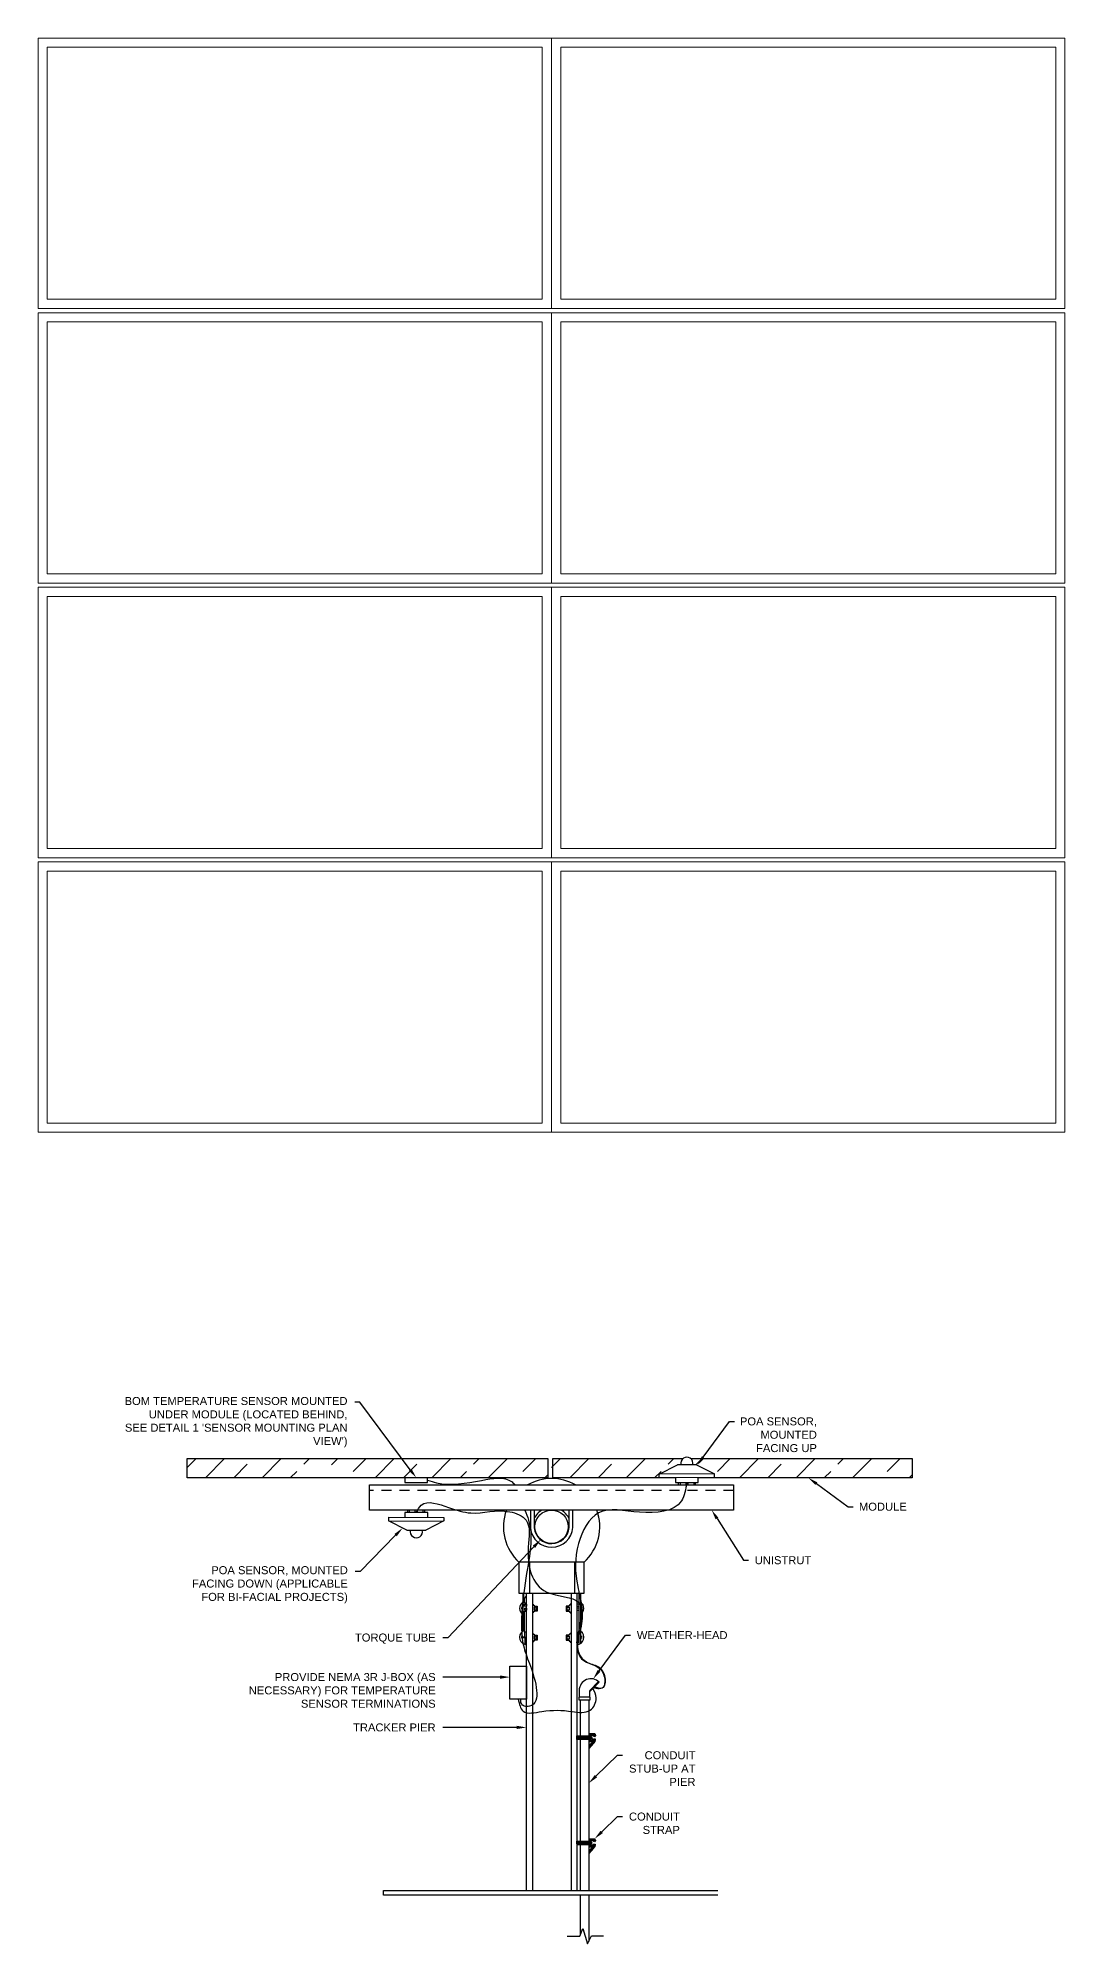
# Model space of a CAD drawing. Header units: feet. Extents: x -17 to 646, y -41 to 598.
# Drawn here: x 632.95 to 645.79, y 551.45 to 575.27 of the extents above; entities that cross this region are included whole.
import ezdxf
from ezdxf import colors
from ezdxf.entities.mleader import LeaderData, LeaderLine
from ezdxf.math import Vec2, Vec3

# ---------------------------------------------------------------- set-up
doc = ezdxf.new("R2010")
doc.units = ezdxf.units.FT
doc.header["$MEASUREMENT"] = 0
doc.linetypes.add('HIDDEN2', pattern=[0.1875, 0.125, -0.0625])
for name, color, linetype in [('E-DETAIL-THIN', 87, 'Continuous'), ('E-DETL', 7, 'Continuous'), ('E-TEXT', 7, 'Continuous'), ('G-ANNO-TEXT', 1, 'Continuous')]:
    doc.layers.add(name, color=color, linetype=linetype)
doc.styles.add('NEI-A', font='arial.ttf')

msp = doc.modelspace()

# ---------------------------------------------------------------- hatches: boundary and pattern name
at = {"layer": 'E-DETL'}
h = msp.add_hatch(color=252, dxfattribs=at)
h.dxf.hatch_style = 1
h.paths.add_polyline_path([(639.72919, 554.05244), (639.68079, 554.05244), (639.68079, 554.02324), (639.69128, 554.01126), (639.72919, 554.01126)])
h.paths.add_polyline_path([(639.83395, 554.05244), (639.72919, 554.05244), (639.72919, 554.01126), (639.83395, 554.01126)])
h.paths.add_polyline_path([(639.91604, 554.0734), (639.90481, 554.08388), (639.83395, 554.08388), (639.83395, 554.05244), (639.83395, 554.01126), (639.83395, 553.97981), (639.88533, 553.97981), (639.83395, 553.93564), (639.83395, 553.89745), (639.89357, 553.96409), (639.9078, 553.98355), (639.91345, 554.006), (639.91305, 554.01575), (639.89507, 554.015), (639.88383, 554.00602), (639.85086, 554.00826), (639.87184, 554.02848), (639.86359, 554.05067), (639.84546, 554.05103), (639.84562, 554.05917), (639.88383, 554.05843), (639.89912, 554.04912), (639.90705, 554.04345), (639.91829, 554.05917)])
h = msp.add_hatch(color=252, dxfattribs=at)
h.dxf.hatch_style = 1
h.paths.add_polyline_path([(639.72919, 552.73765), (639.68079, 552.73765), (639.68079, 552.70845), (639.69128, 552.69647), (639.72919, 552.69647)])
h.paths.add_polyline_path([(639.83395, 552.73765), (639.72919, 552.73765), (639.72919, 552.69647), (639.83395, 552.69647)])
h.paths.add_polyline_path([(639.91604, 552.75862), (639.90481, 552.7691), (639.83395, 552.7691), (639.83395, 552.73765), (639.83395, 552.69647), (639.83395, 552.66503), (639.88533, 552.66503), (639.83395, 552.62085), (639.83395, 552.58267), (639.89357, 552.6493), (639.9078, 552.66877), (639.91345, 552.69122), (639.91305, 552.70097), (639.89507, 552.70022), (639.88383, 552.69123), (639.85086, 552.69348), (639.87184, 552.71369), (639.86359, 552.73589), (639.84546, 552.73625), (639.84562, 552.74439), (639.88383, 552.74364), (639.89912, 552.73434), (639.90705, 552.72867), (639.91829, 552.74439)])
at = {"layer": 'E-TEXT'}
h = msp.add_hatch(dxfattribs=at)
h.set_pattern_fill('ANSI33', color=252, scale=2)
h.set_pattern_definition([(45, (17.81814, 28.44385), (-0.3535534, 0.3535534), []), (45, (18.1717, 28.44385), (-0.3535534, 0.3535534), [0.25, -0.125])])
edge = h.paths.add_edge_path()
edge.add_line((639.3226, 557.51916), (634.81522, 557.51916))
edge.add_line((634.81522, 557.51916), (634.81522, 557.27979))
edge.add_line((634.81522, 557.27979), (636.36362, 557.27979))
edge.add_line((636.36362, 557.27979), (636.36361, 557.2821))
edge.add_line((636.36361, 557.2821), (636.16157, 557.28264))
edge.add_line((636.16157, 557.28264), (636.16157, 557.32568))
edge.add_line((636.16157, 557.32568), (636.38719, 557.44174))
edge.add_line((636.38719, 557.44174), (636.43253, 557.44159))
edge.add_arc((636.50602, 557.46051), 0.07589, -14.812933, 194.435542, ccw=False)
edge.add_line((636.57938, 557.44111), (636.62616, 557.44095))
edge.add_line((636.62616, 557.44095), (636.85225, 557.32684))
edge.add_line((636.85225, 557.32684), (636.85225, 557.27979))
edge.add_line((636.85225, 557.27979), (639.3226, 557.27979))
edge.add_line((639.3226, 557.27979), (639.3226, 557.51916))
h = msp.add_hatch(dxfattribs=at)
h.set_pattern_fill('ANSI33', color=252, scale=2)
h.set_pattern_definition([(45, (22.372, 28.44385), (-0.3535534, 0.3535534), []), (45, (22.72553, 28.44385), (-0.3535534, 0.3535534), [0.25, -0.125])])
edge = h.paths.add_edge_path()
edge.add_line((643.87645, 557.51916), (639.36907, 557.51916))
edge.add_line((639.36907, 557.51916), (639.36907, 557.27979))
edge.add_line((639.36907, 557.27979), (640.91747, 557.27979))
edge.add_line((640.91747, 557.27979), (640.91745, 557.2821))
edge.add_line((640.91745, 557.2821), (640.71541, 557.28264))
edge.add_line((640.71541, 557.28264), (640.71541, 557.32568))
edge.add_line((640.71541, 557.32568), (640.94103, 557.44174))
edge.add_line((640.94103, 557.44174), (640.98637, 557.44159))
edge.add_arc((641.05986, 557.46051), 0.07589, -14.812933, 194.435542, ccw=False)
edge.add_line((641.13323, 557.44111), (641.18001, 557.44095))
edge.add_line((641.18001, 557.44095), (641.4061, 557.32684))
edge.add_line((641.4061, 557.32684), (641.4061, 557.27979))
edge.add_line((641.4061, 557.27979), (643.87645, 557.27979))
edge.add_line((643.87645, 557.27979), (643.87645, 557.51916))

# ---------------------------------------------------------------- linework, layer by layer
at = {"linetype": 'Continuous', "lineweight": 15}
for p, q in [((632.95089, 575.27237), (632.95089, 571.8931)), ((645.78539, 575.27237), (632.95089, 575.27237)), ((639.36814, 571.8931), (639.36814, 575.27237)), ((645.78539, 575.27237), (645.78539, 571.8931)), ((639.25331, 575.15754), (633.06571, 575.15754)), ((633.06571, 575.15754), (633.06571, 572.00793)), ((639.25331, 572.00793), (639.25331, 575.15754)), ((639.48297, 575.15754), (645.67056, 575.15754)), ((639.48297, 572.00793), (639.48297, 575.15754)), ((645.67056, 575.15754), (645.67056, 572.00793)), ((632.95089, 571.8931), (645.78539, 571.8931)), ((633.06571, 572.00793), (639.25331, 572.00793)), ((645.67056, 572.00793), (639.48297, 572.00793)), ((632.95089, 571.84061), (632.95089, 568.46135)), ((645.78539, 571.84061), (632.95089, 571.84061)), ((639.25331, 571.72578), (633.06571, 571.72578)), ((633.06571, 571.72578), (633.06571, 568.57617)), ((639.25331, 568.57617), (639.25331, 571.72578)), ((639.36814, 568.46135), (639.36814, 571.84061)), ((639.48297, 571.72578), (645.67056, 571.72578)), ((639.48297, 568.57617), (639.48297, 571.72578)), ((645.67056, 571.72578), (645.67056, 568.57617)), ((645.78539, 571.84061), (645.78539, 568.46135)), ((633.06571, 568.57617), (639.25331, 568.57617)), ((645.67056, 568.57617), (639.48297, 568.57617)), ((632.95089, 568.46135), (645.78539, 568.46135)), ((632.95089, 568.40885), (632.95089, 565.02959)), ((645.78539, 568.40885), (632.95089, 568.40885)), ((639.36814, 565.02959), (639.36814, 568.40885)), ((645.78539, 568.40885), (645.78539, 565.02959)), ((639.25331, 568.29402), (633.06571, 568.29402)), ((633.06571, 568.29402), (633.06571, 565.14442)), ((639.25331, 565.14442), (639.25331, 568.29402)), ((639.48297, 568.29402), (645.67056, 568.29402)), ((639.48297, 565.14442), (639.48297, 568.29402)), ((645.67056, 568.29402), (645.67056, 565.14442)), ((632.95089, 565.02959), (645.78539, 565.02959)), ((632.95089, 564.97709), (632.95089, 561.59783)), ((645.78539, 564.97709), (632.95089, 564.97709)), ((633.06571, 565.14442), (639.25331, 565.14442)), ((639.36814, 561.59783), (639.36814, 564.97709)), ((645.67056, 565.14442), (639.48297, 565.14442)), ((645.78539, 564.97709), (645.78539, 561.59783)), ((639.25331, 564.86227), (633.06571, 564.86227)), ((633.06571, 564.86227), (633.06571, 561.71266)), ((639.25331, 561.71266), (639.25331, 564.86227)), ((639.48297, 564.86227), (645.67056, 564.86227)), ((639.48297, 561.71266), (639.48297, 564.86227)), ((645.67056, 564.86227), (645.67056, 561.71266)), ((633.06571, 561.71266), (639.25331, 561.71266)), ((645.67056, 561.71266), (639.48297, 561.71266)), ((632.95089, 561.59783), (645.78539, 561.59783))]:
    msp.add_line(p, q, dxfattribs=at)
at = {"layer": 'E-DETAIL-THIN'}
for points in [[(641.4061, 557.2808), (640.71541, 557.28264), (640.71541, 557.32568), (640.94103, 557.44174)], [(641.18001, 557.44095), (640.94103, 557.44174)], [(641.18001, 557.44095), (641.4061, 557.32684)], [(637.81876, 557.27979), (637.53594, 557.27979), (637.53578, 557.21867), (637.81876, 557.21867), (637.81876, 557.27979)], [(640.72593, 557.33109), (641.39857, 557.33063)], [(640.91745, 557.2821), (640.91782, 557.21859)], [(640.91782, 557.21859), (641.20239, 557.22022), (641.20256, 557.28134)], [(640.95284, 557.21879), (640.95284, 557.19016)], [(640.97456, 557.21892), (640.97456, 557.19016)], [(641.04534, 557.21932), (641.04534, 557.19016)], [(641.07405, 557.21949), (641.07405, 557.19016)], [(641.14694, 557.21991), (641.14694, 557.19016)], [(641.16514, 557.22001), (641.16514, 557.19016)], [(641.4061, 557.2808), (641.4061, 557.32684)], [(637.57319, 556.84625), (637.57319, 556.8761)], [(637.5914, 556.84635), (637.5914, 556.8761)], [(637.66429, 556.84677), (637.66429, 556.8761)], [(637.693, 556.84694), (637.693, 556.8761)], [(637.76377, 556.84734), (637.76377, 556.8761)], [(637.7855, 556.84747), (637.7855, 556.8761)], [(637.33224, 556.78546), (638.02292, 556.78362), (638.02292, 556.74058), (637.7973, 556.62452)], [(637.33224, 556.78546), (637.33224, 556.73943)], [(637.55833, 556.62531), (637.33224, 556.73943)], [(638.01241, 556.73517), (637.33976, 556.73563)], [(637.82052, 556.84767), (637.53594, 556.84604), (637.53578, 556.78492)], [(637.82088, 556.78416), (637.82052, 556.84767)], [(637.55833, 556.62531), (637.7973, 556.62452)], [(639.72919, 552.12247), (639.72919, 554.50285)], [(639.83395, 554.50285), (639.83395, 552.12247)], [(639.84875, 554.53964), (639.84875, 554.6098)], [(639.68079, 554.05244), (639.68079, 554.02324), (639.69128, 554.01126), (639.83395, 554.01126)], [(639.68079, 554.05244), (639.83395, 554.05244)], [(639.68541, 554.00808), (639.68338, 554.04943), (639.85161, 554.05007), (639.88104, 554.00924)], [(639.83395, 554.08388), (639.90481, 554.08388), (639.91604, 554.0734), (639.91829, 554.05917), (639.90705, 554.04345), (639.89912, 554.04912), (639.88383, 554.05843), (639.84562, 554.05917), (639.84546, 554.05103), (639.86359, 554.05067), (639.87184, 554.02848), (639.85086, 554.00826), (639.88383, 554.00602), (639.89507, 554.015), (639.91305, 554.01575), (639.91345, 554.006), (639.9078, 553.98355), (639.89357, 553.96409), (639.83395, 553.89745)], [(639.83395, 554.0828), (639.91389, 554.07638), (639.91141, 554.04545), (639.89355, 554.04688), (639.88757, 554.05777), (639.83395, 554.05777)], [(639.83395, 553.93564), (639.88533, 553.97981), (639.83395, 553.97981)], [(639.68079, 552.73765), (639.68079, 552.70845), (639.69128, 552.69647), (639.83395, 552.69647)], [(639.68079, 552.73765), (639.83395, 552.73765)], [(639.83395, 552.7691), (639.90481, 552.7691), (639.91604, 552.75862), (639.91829, 552.74439), (639.90705, 552.72867), (639.89912, 552.73434), (639.88383, 552.74364), (639.84562, 552.74439), (639.84546, 552.73625), (639.86359, 552.73589), (639.87184, 552.71369), (639.85086, 552.69348), (639.88383, 552.69123), (639.89507, 552.70022), (639.91305, 552.70097), (639.91345, 552.69122), (639.9078, 552.66877), (639.89357, 552.6493), (639.83395, 552.58267)], [(639.83395, 552.62085), (639.88533, 552.66503), (639.83395, 552.66503)], [(639.72919, 551.57264), (639.72919, 552.05268)], [(639.83395, 552.05268), (639.83395, 551.48487)]]:
    msp.add_lwpolyline(points, dxfattribs=at)
for points in [[(638.84872, 554.92567), (639.0564, 554.92567), (639.0564, 554.51355), (638.84872, 554.51355)], [(639.8535, 554.53964), (639.70964, 554.53964), (639.70964, 554.50285), (639.8535, 554.50285)]]:
    msp.add_lwpolyline(points, close=True, dxfattribs=at)
msp.add_lwpolyline([(639.95642, 554.73166), (639.84166, 554.6169), (639.84875, 554.6098), (639.96373, 554.72478, 0.66936134), (639.71439, 554.62198), (639.71439, 554.53964)], format="xyb", dxfattribs=at)
at = {"layer": 'E-DETAIL-THIN', "color": 252}
for points in [[(641.44898, 552.06432), (637.26744, 552.06432), (637.26744, 552.12247), (641.44899, 552.12247)], [(639.56199, 551.55021), (639.7204, 551.55021), (639.75989, 551.64756), (639.81694, 551.45418), (639.8674, 551.55284), (640.01922, 551.55284)]]:
    msp.add_lwpolyline(points, dxfattribs=at)
at = {"layer": 'E-DETAIL-THIN'}
for centre, start, end in [((641.05986, 557.46051), 345.153377, 194.444114), ((637.67847, 556.60575), 165.153377, 14.444114)]:
    msp.add_arc(centre, 0.07589, start, end, dxfattribs=at)
for points in [[(637.81876, 557.24923), (637.93016, 557.21748), (638.49381, 557.24753), (638.87525, 557.22687), (638.9165, 557.19016)], [(641.0601, 557.21941), (640.99181, 556.98971), (640.46899, 556.84821), (639.95705, 556.84095), (639.70653, 556.45999), (639.69564, 555.91938), (639.7442, 555.68173), (639.73838, 555.42644), (639.69852, 555.26427), (639.71931, 555.06831), (639.81939, 554.97152), (639.96328, 554.91207), (640.03661, 554.78339), (639.9999, 554.6506), (639.92821, 554.645), (639.89627, 554.65733)], [(637.67823, 556.84685), (637.73961, 556.93623), (638.08049, 556.90934), (638.36082, 556.83986), (638.84524, 556.85555), (639.05157, 556.74798), (639.07624, 556.41405), (639.30786, 555.85198), (639.71055, 555.72115), (639.70209, 555.09678), (639.74299, 555.01785), (640.00548, 554.85311), (639.99703, 554.64898), (639.90624, 554.66729)], [(639.03618, 556.8761), (639.08209, 556.7502), (639.0675, 556.14697), (639.0012, 555.65339), (639.02448, 555.15477), (639.10407, 554.9256), (639.09383, 554.42431), (639.02678, 554.42562), (638.99121, 554.45892), (638.98307, 554.51355)], [(638.95256, 554.51355), (639.01349, 554.36319), (639.24696, 554.35857), (639.6277, 554.35857), (639.85203, 554.37432), (639.92567, 554.52757), (639.886, 554.64705)]]:
    msp.add_spline(points, degree=3, dxfattribs=at)
at = {"layer": 'E-DETL', "color": 252, "linetype": 'HIDDEN2'}
msp.add_lwpolyline([(641.64329, 557.12075), (637.09504, 557.12075)], dxfattribs=at)
at = {"layer": 'E-TEXT', "color": 252}
for points in [[(639.3226, 557.27979), (634.81522, 557.27979), (634.81522, 557.51916), (639.3226, 557.51916)], [(639.3226, 557.51916), (639.3226, 557.27979)], [(640.91747, 557.27979), (639.38402, 557.27979), (639.38402, 557.51916), (641.01171, 557.51916)], [(641.10802, 557.51916), (643.87645, 557.51916), (643.87645, 557.27979), (641.20255, 557.27979)], [(639.09826, 555.83534), (639.09826, 556.22903)], [(639.65431, 556.22903), (639.65431, 555.83534)], [(639.00871, 555.83534), (639.00871, 555.36131)], [(639.0564, 555.7109), (639.03243, 555.7109), (639.03249, 555.77133), (639.03256, 555.78306), (639.04449, 555.783), (639.04456, 555.79548), (639.0564, 555.79542)], [(639.12901, 555.83195), (639.12901, 552.12247)], [(639.12901, 555.69864), (639.14102, 555.69864), (639.14102, 555.68711), (639.1531, 555.68711), (639.1531, 555.67503), (639.18963, 555.67503), (639.18963, 555.61401), (639.15283, 555.61401), (639.15283, 555.60221), (639.14047, 555.60221), (639.14047, 555.59041), (639.12901, 555.59041)], [(639.61229, 555.69864), (639.60028, 555.69864), (639.60028, 555.68711), (639.58819, 555.68711), (639.58819, 555.67503), (639.55166, 555.67503), (639.55166, 555.61401), (639.58846, 555.61401), (639.58846, 555.60221), (639.60082, 555.60221), (639.60082, 555.59041), (639.61229, 555.59041)], [(639.61229, 555.83197), (639.61229, 552.12247)], [(639.68489, 555.83534), (639.68489, 552.12247)], [(639.70908, 555.69891), (639.68497, 555.69891), (639.68497, 555.67483), (639.70905, 555.67481)], [(639.70955, 555.83534), (639.70896, 555.21454)], [(639.73241, 555.83534), (639.73264, 555.21621)], [(639.03224, 555.67471), (639.00813, 555.67466)], [(639.03226, 555.65047), (639.0564, 555.65047), (639.0564, 555.62626), (639.03228, 555.62624)], [(639.03226, 555.65047), (639.03228, 555.62624)], [(639.0564, 555.34885), (639.03255, 555.34885), (639.03255, 555.61411), (639.0564, 555.61411)], [(639.70903, 555.65047), (639.6849, 555.65047), (639.6849, 555.62627), (639.70901, 555.62624)], [(639.00868, 555.3007), (639.00867, 555.27444)], [(639.03255, 555.34885), (639.0328, 555.19675)], [(639.0564, 555.27611), (639.03267, 555.27607), (639.03265, 555.28815), (639.0564, 555.28815)], [(639.03275, 555.22779), (639.0564, 555.22779)], [(639.12901, 555.33508), (639.14102, 555.33508), (639.14102, 555.32355), (639.1531, 555.32355), (639.1531, 555.31147), (639.18963, 555.31147), (639.18963, 555.25045), (639.15283, 555.25045), (639.15283, 555.23865), (639.14047, 555.23865), (639.14047, 555.22685), (639.12901, 555.22685)], [(639.61229, 555.33508), (639.60028, 555.33508), (639.60028, 555.32355), (639.58819, 555.32355), (639.58819, 555.31147), (639.55166, 555.31147), (639.55166, 555.25045), (639.58846, 555.25045), (639.58846, 555.23865), (639.60082, 555.23865), (639.60082, 555.22685), (639.61229, 555.22685)], [(639.70896, 555.21549), (639.68475, 555.21549), (639.68475, 555.22747), (639.70897, 555.22744)], [(639.68489, 555.34842), (639.70909, 555.34839)], [(639.70903, 555.28796), (639.68489, 555.28796)], [(639.70902, 555.27584), (639.68489, 555.27584)], [(639.709, 555.25161), (639.68492, 555.25161), (639.68492, 555.23947), (639.70899, 555.23944)]]:
    msp.add_lwpolyline(points, dxfattribs=at)
at = {"layer": 'E-TEXT'}
msp.add_lwpolyline([(637.09504, 557.19016), (641.64329, 557.19016), (641.64329, 556.8761), (637.09504, 556.8761)], close=True, dxfattribs=at)
for points in [[(639.10663, 556.8761), (639.10663, 556.64988, 0.39731791), (639.37341, 556.41183, 0.38826796), (639.63452, 556.65759), (639.63452, 556.8761)], [(639.15222, 556.8761), (639.15222, 556.65194, 0.3952187), (639.37245, 556.45742, 0.38653931), (639.58892, 556.65938), (639.58892, 556.8761)]]:
    msp.add_lwpolyline(points, format="xyb", dxfattribs=at)
at = {"layer": 'E-TEXT', "color": 252}
for points in [[(638.96553, 556.22903), (639.77261, 556.22903), (639.77261, 555.83534), (638.96553, 555.83534)], [(639.03224, 555.69885), (639.0564, 555.69885), (639.0564, 555.67471), (639.03224, 555.67471)], [(639.177, 555.66232), (639.1531, 555.66232), (639.1531, 555.62664), (639.177, 555.62664)], [(639.56429, 555.66232), (639.58819, 555.66232), (639.58819, 555.62664), (639.56429, 555.62664)], [(639.177, 555.29876), (639.1531, 555.29876), (639.1531, 555.26308), (639.177, 555.26308)], [(639.56429, 555.29876), (639.58819, 555.29876), (639.58819, 555.26308), (639.56429, 555.26308)]]:
    msp.add_lwpolyline(points, close=True, dxfattribs=at)
msp.add_circle((639.36907, 556.66774), 0.20833, dxfattribs=at)
at = {"layer": 'E-TEXT', "color": 253}
msp.add_arc((639.36907, 556.66774), 0.60203, 60.198924, 119.801076, dxfattribs=at)
at = {"layer": 'E-TEXT', "color": 252}
for centre, radius, start, end in [((639.36907, 556.66774), 0.60203, 159.751317, 227.909798), ((639.36907, 556.66774), 0.24029, 119.876805, 154.480022), ((639.36907, 556.66774), 0.24029, 23.8044, 60.123195), ((639.36907, 556.66774), 0.60203, 312.090202, 20.248683), ((639.06176, 555.64762), 0.09291, 124.81884, 235.23833), ((639.67954, 555.64762), 0.09291, 304.76167, 55.18116), ((639.00537, 555.65016), 0.01354, 78.141533, 282.069414), ((639.7359, 555.65016), 0.01357, 255.431932, 104.609615), ((639.06176, 555.28503), 0.09291, 124.81884, 267.436516), ((639.00537, 555.28757), 0.01354, 75.821926, 284.136527), ((639.67954, 555.28503), 0.09291, 272.563484, 55.18116), ((639.73592, 555.28757), 0.01354, 255.863473, 104.178074)]:
    msp.add_arc(centre, radius, start, end, dxfattribs=at)
msp.add_open_spline([(639.0564, 552.12247), (639.0564, 553.37461), (639.0564, 554.62675), (639.0564, 555.83534)], degree=3, dxfattribs=at)

# ---------------------------------------------------------------- leaders
at = {"layer": 'G-ANNO-TEXT'}
ml = msp.add_multileader_mtext('Standard', dxfattribs=at)
ml.set_content("BOM TEMPERATURE SENSOR MOUNTED UNDER MODULE (LOCATED BEHIND, SEE DETAIL 1 'SENSOR MOUNTING PLAN VIEW')", color=256, style='NEI-A')
ml.set_leader_properties()
ml.build(insert=Vec2(0, 0))
ml.multileader.update_dxf_attribs({"dogleg_length": 0.0625, "arrow_head_size": 0.125})
ctx = ml.context
ctx.base_point, ctx.char_height, ctx.arrow_head_size, ctx.landing_gap_size, ctx.plane_origin = Vec3(633.95934, 558.22433), 0.1, 0.125, 0.09, Vec3(632.03184, 561.55634)
ctx.text_align_type = 2
notes = []
notes.append((ctx, [(0, (1, 1, 0), (636.97059, 558.22433), (-1, 0), 0.0625, [(0, [(637.67735, 557.27979)], 0, [])])]))
ctx.mtext.insert, ctx.mtext.width, ctx.mtext.defined_height, ctx.mtext.alignment, ctx.mtext.flow_direction = Vec3(636.81809, 558.28903), 2.7825546, 0.63846, 3, 5
ml = msp.add_multileader_mtext('Standard', dxfattribs=at)
ml.set_content('POA SENSOR, MOUNTED FACING UP', color=256, style='NEI-A')
ml.set_leader_properties()
ml.build(insert=Vec2(0, 0))
ml.multileader.update_dxf_attribs({"dogleg_length": 0.0625, "arrow_head_size": 0.125})
ctx = ml.context
ctx.base_point, ctx.char_height, ctx.arrow_head_size, ctx.landing_gap_size, ctx.plane_origin = Vec3(641.65641, 557.98326), 0.1, 0.125, 0.09, Vec3(639.74363, 561.34394)
ctx.text_align_type = 2
notes.append((ctx, [(1, (1, 1, 0), (641.59391, 557.98326), (1, 0), 0.0625, [(0, [(641.19083, 557.43549)], 0, [])])]))
ctx.mtext.insert, ctx.mtext.width, ctx.mtext.defined_height, ctx.mtext.alignment, ctx.mtext.flow_direction = Vec3(642.68584, 558.03411), 1, 0.63846, 3, 5
ml = msp.add_multileader_mtext('Standard', dxfattribs=at)
ml.set_content('MODULE', color=256, style='NEI-A')
ml.set_leader_properties()
ml.build(insert=Vec2(0, 0))
ml.multileader.update_dxf_attribs({"dogleg_length": 0.0625, "arrow_head_size": 0.125})
ctx = ml.context
ctx.base_point, ctx.char_height, ctx.arrow_head_size, ctx.landing_gap_size, ctx.plane_origin = Vec3(643.13886, 556.91734), 0.1, 0.125, 0.09, Vec3(641.22607, 560.27802)
ctx.text_align_type = 2
notes.append((ctx, [(1, (1, 1, 0), (643.07636, 556.91734), (1, 0), 0.0625, [(0, [(642.5777, 557.27979)], 0, [])])]))
ctx.mtext.insert, ctx.mtext.width, ctx.mtext.defined_height, ctx.mtext.alignment, ctx.mtext.flow_direction = Vec3(643.80866, 556.96819), 1, 0.63846, 3, 5
ml = msp.add_multileader_mtext('Standard', dxfattribs=at)
ml.set_content('UNISTRUT', color=256, style='NEI-A')
ml.set_leader_properties()
ml.build(insert=Vec2(0, 0))
ml.multileader.update_dxf_attribs({"dogleg_length": 0.0625, "arrow_head_size": 0.125})
ctx = ml.context
ctx.base_point, ctx.char_height, ctx.arrow_head_size, ctx.landing_gap_size, ctx.plane_origin = Vec3(641.83222, 556.24867), 0.1, 0.125, 0.09, Vec3(639.91944, 559.60935)
ctx.text_align_type = 2
notes.append((ctx, [(1, (1, 1, 0), (641.76972, 556.24867), (1, 0), 0.0625, [(0, [(641.36994, 556.8761)], 0, [])])]))
ctx.mtext.insert, ctx.mtext.width, ctx.mtext.defined_height, ctx.mtext.alignment, ctx.mtext.flow_direction = Vec3(642.61465, 556.29952), 1, 0.63846, 3, 5
ml = msp.add_multileader_mtext('Standard', dxfattribs=at)
ml.set_content('POA SENSOR, MOUNTED FACING DOWN (APPLICABLE FOR BI-FACIAL PROJECTS)', color=256, style='NEI-A')
ml.set_leader_properties()
ml.build(insert=Vec2(0, 0))
ml.multileader.update_dxf_attribs({"dogleg_length": 0.0625, "arrow_head_size": 0.125})
ctx = ml.context
ctx.base_point, ctx.char_height, ctx.arrow_head_size, ctx.landing_gap_size, ctx.plane_origin = Vec3(634.80326, 556.10983), 0.1, 0.125, 0.09, Vec3(632.03184, 559.51976)
ctx.text_align_type = 2
notes.append((ctx, [(0, (1, 1, 0), (636.97516, 556.10983), (-1, 0), 0.0625, [(0, [(637.50688, 556.65127)], 0, [])])]))
ctx.mtext.insert, ctx.mtext.width, ctx.mtext.defined_height, ctx.mtext.alignment, ctx.mtext.flow_direction = Vec3(636.82266, 556.17453), 2.1722229, 0.63846, 3, 5
ml = msp.add_multileader_mtext('Standard', dxfattribs=at)
ml.set_content('TORQUE TUBE', color=256, style='NEI-A')
ml.set_leader_properties()
ml.build(insert=Vec2(0, 0))
ml.multileader.update_dxf_attribs({"dogleg_length": 0.0625, "arrow_head_size": 0.125})
ctx = ml.context
ctx.base_point, ctx.char_height, ctx.arrow_head_size, ctx.landing_gap_size, ctx.plane_origin = Vec3(636.8318, 555.27909), 0.1, 0.125, 0.09, Vec3(633.12921, 558.68902)
ctx.text_align_type = 2
notes.append((ctx, [(0, (1, 1, 0), (638.07253, 555.27909), (-1, 0), 0.0625, [(0, [(639.23502, 556.50827)], 0, [])])]))
ctx.mtext.insert, ctx.mtext.width, ctx.mtext.defined_height, ctx.mtext.alignment, ctx.mtext.flow_direction = Vec3(637.92003, 555.33298), 1, 0.63846, 3, 5
ml = msp.add_multileader_mtext('Standard', dxfattribs=at)
ml.set_content('WEATHER-HEAD', color=256, style='NEI-A')
ml.set_leader_properties()
ml.build(insert=Vec2(0, 0))
ml.multileader.update_dxf_attribs({"dogleg_length": 0.0625, "arrow_head_size": 0.125})
ctx = ml.context
ctx.base_point, ctx.char_height, ctx.arrow_head_size, ctx.landing_gap_size, ctx.plane_origin = Vec3(640.35431, 555.3128), 0.1, 0.125, 0.09, Vec3(638.44153, 558.67349)
ctx.text_align_type = 2
notes.append((ctx, [(1, (1, 1, 0), (640.29181, 555.3128), (1, 0), 0.0625, [(0, [(639.88873, 554.76504)], 0, [])])]))
ctx.mtext.insert, ctx.mtext.width, ctx.mtext.defined_height, ctx.mtext.alignment, ctx.mtext.flow_direction = Vec3(641.56832, 555.3628), 1, 0.63846, 3, 5
ml = msp.add_multileader_mtext('Standard', dxfattribs=at)
ml.set_content('PROVIDE NEMA 3R J-BOX (AS NECESSARY) FOR TEMPERATURE SENSOR TERMINATIONS', color=256, style='NEI-A')
ml.set_leader_properties()
ml.build(insert=Vec2(0, 0))
ml.multileader.update_dxf_attribs({"dogleg_length": 0.0625, "arrow_head_size": 0.125})
ctx = ml.context
ctx.base_point, ctx.char_height, ctx.arrow_head_size, ctx.landing_gap_size, ctx.plane_origin = Vec3(635.51181, 554.78829), 0.1, 0.125, 0.09, Vec3(633.12921, 558.19823)
ctx.text_align_type = 2
notes.append((ctx, [(0, (1, 1, 0), (638.07253, 554.78829), (-1, 0), 0.0625, [(0, [(638.84872, 554.78829)], 0, [])])]))
ctx.mtext.insert, ctx.mtext.width, ctx.mtext.defined_height, ctx.mtext.alignment, ctx.mtext.flow_direction = Vec3(637.92003, 554.83915), 2.4047313, 0.63846, 3, 5
ml = msp.add_multileader_mtext('Standard', dxfattribs=at)
ml.set_content('TRACKER PIER', color=256, style='NEI-A')
ml.set_leader_properties()
ml.build(insert=Vec2(0, 0))
ml.multileader.update_dxf_attribs({"dogleg_length": 0.0625, "arrow_head_size": 0.125})
ctx = ml.context
ctx.base_point, ctx.char_height, ctx.arrow_head_size, ctx.landing_gap_size, ctx.plane_origin = Vec3(637.16754, 554.15982), 0.1, 0.125, 0.09, Vec3(633.12921, 557.56976)
ctx.text_align_type = 2
notes.append((ctx, [(0, (1, 1, 0), (638.07253, 554.15982), (-1, 0), 0.0625, [(0, [(639.0564, 554.15982)], 0, [])])]))
ctx.mtext.insert, ctx.mtext.width, ctx.mtext.defined_height, ctx.mtext.alignment, ctx.mtext.flow_direction = Vec3(637.92003, 554.20982), 1, 0.63846, 3, 5
ml = msp.add_multileader_mtext('Standard', dxfattribs=at)
ml.set_content('CONDUIT STUB-UP AT PIER', color=256, style='NEI-A')
ml.set_leader_properties()
ml.build(insert=Vec2(0, 0))
ml.multileader.update_dxf_attribs({"dogleg_length": 0.0625, "arrow_head_size": 0.125})
ctx = ml.context
ctx.base_point, ctx.char_height, ctx.arrow_head_size, ctx.landing_gap_size, ctx.plane_origin = Vec3(640.25624, 553.81184), 0.1, 0.125, 0.09, Vec3(638.34346, 557.17253)
ctx.text_align_type = 2
notes.append((ctx, [(1, (1, 1, 0), (640.19374, 553.81184), (1, 0), 0.0625, [(0, [(639.83395, 553.46274)], 0, [])])]))
ctx.mtext.insert, ctx.mtext.width, ctx.mtext.defined_height, ctx.mtext.alignment, ctx.mtext.flow_direction = Vec3(641.16766, 553.86184), 1, 0.63846, 3, 5
ml = msp.add_multileader_mtext('Standard', dxfattribs=at)
ml.set_content('CONDUIT STRAP', color=256, style='NEI-A')
ml.set_leader_properties()
ml.build(insert=Vec2(0, 0))
ml.multileader.update_dxf_attribs({"dogleg_length": 0.0625, "arrow_head_size": 0.125})
ctx = ml.context
ctx.base_point, ctx.char_height, ctx.arrow_head_size, ctx.landing_gap_size, ctx.plane_origin = Vec3(640.25624, 553.0445), 0.1, 0.125, 0.09, Vec3(638.34346, 556.40518)
ctx.text_align_type = 2
notes.append((ctx, [(1, (1, 1, 0), (640.19374, 553.0445), (1, 0), 0.0625, [(0, [(639.90687, 552.76717)], 0, [])])]))
ctx.mtext.insert, ctx.mtext.width, ctx.mtext.defined_height, ctx.mtext.alignment, ctx.mtext.flow_direction = Vec3(640.97284, 553.09535), 1, 0.63846, 3, 5
for ctx, leaders in notes:
    for number, flags, end, landing, length, lines in leaders:
        leader = LeaderData()
        leader.index, (leader.has_last_leader_line, leader.has_dogleg_vector, leader.attachment_direction) = number, flags
        leader.last_leader_point, leader.dogleg_vector, leader.dogleg_length = Vec3(end), Vec3(landing), length
        for number, points, colour, breaks in lines:
            line = LeaderLine()
            line.index, line.vertices, line.color, line.breaks = number, Vec3.list(points), colors.encode_raw_color(colour), breaks
            leader.lines.append(line)
        ctx.leaders.append(leader)

doc.saveas('drawing.dxf')
